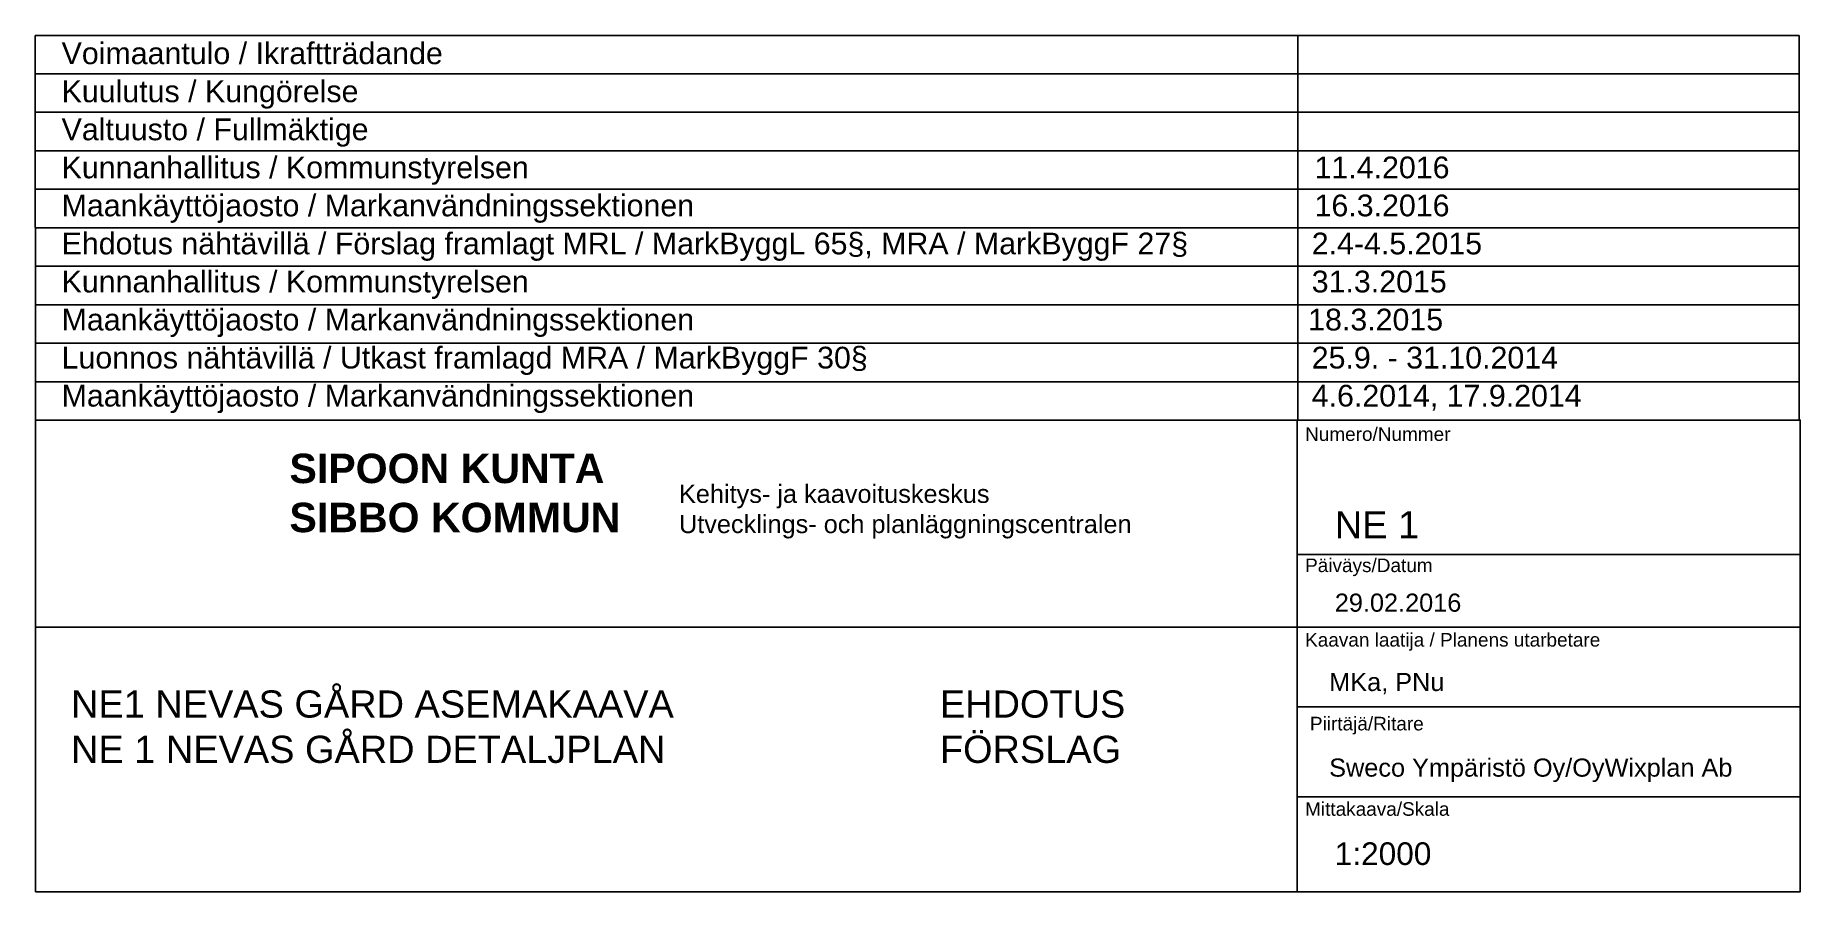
# Paper-space layout 'Merkinnät_A3' of a CAD drawing. Header units: metres. Extents: x 953 to 1245, y -433 to -291.
import ezdxf

# ---------------------------------------------------------------- set-up
doc = ezdxf.new("R2010")
doc.units = ezdxf.units.M
doc.layers.add('D-SELITYS', color=7, linetype='Continuous')
doc.layers.add('D-TEKSTI-025', color=7, linetype='Continuous')
doc.styles.add('a2000', font='arial.ttf')

psp = doc.layouts.new('Merkinnät_A3')

# ---------------------------------------------------------------- linework, layer by layer
at = {"layer": 'D-SELITYS'}
for p, q in [((952.56, -291.41), (1244.9, -291.41)), ((1161.81, -291.41), (1161.81, -355.13)), ((952.56, -297.78), (1244.9, -297.78)), ((952.56, -304.16), (1244.9, -304.16)), ((952.56, -310.53), (1244.9, -310.53)), ((952.56, -316.91), (1244.9, -316.91)), ((952.56, -323.28), (1244.9, -323.28)), ((952.56, -329.66), (1244.9, -329.66)), ((952.56, -336.03), (1244.9, -336.03)), ((952.56, -342.41), (1244.9, -342.41)), ((952.56, -348.78), (1244.9, -348.78)), ((1161.69, -433.24), (1161.69, -355.3)), ((1161.8, -377.39), (1245.15, -377.39)), ((952.78, -389.41), (1245.05, -389.41)), ((1161.78, -402.65), (1245.1, -402.65)), ((1161.61, -417.51), (1244.96, -417.51))]:
    psp.add_line(p, q, dxfattribs=at)
psp.add_lwpolyline([(952.56, -291.41), (952.57, -355.13), (1244.92, -355.13), (1244.9, -291.41)], dxfattribs=at)
psp.add_lwpolyline([(952.57, -433.24), (1245.08, -433.24), (1245.08, -355.13), (952.57, -355.13)], close=True, dxfattribs=at)

# ---------------------------------------------------------------- texts
at = {"layer": 'D-SELITYS', "linetype": 'Continuous', "insert": (956.92, -286.28), "char_height": 3.6, "width": 285.3704, "attachment_point": 1, "line_spacing_factor": 1.05, "style": 'a2000'}
psp.add_mtext('\\pt139.2;^I\\P{\\C7;Voimaantulo / Ikraftträdande\\PKuulutus / Kungörelse^I\\PValtuusto / Fullmäktige^I\\PKunnanhallitus / Kommunstyrelsen^I                                                 11.4.2016\\PMaankäyttöjaosto / Markanvändningssektionen^I                                                 16.3.2016\\P\\pt187.2,201.6;Ehdotus nähtävillä / Förslag framlagt MRL / MarkByggL 65§, MRA / MarkByggF 27§^I^I    2.4-4.5.2015                     Kunnanhallitus / Kommunstyrelsen^I^I    31.3.2015\\P\\pt139.2,205.2;Maankäyttöjaosto / Markanvändningssektionen^I^I 18.3.2015\\P\\pt139.2,163.2,172.8,187.2,201.6,259.2;Luonnos nähtävillä / Utkast framlagd MRA / MarkByggF 30§^I^I^I^I^I    25.9. - 31.10.2014^I\\P\\ptz;Maankäyttöjaosto / Markanvändningssektionen ^I^I^I^I^I^I^I    4.6.2014, 17.9.2014}', dxfattribs=at)
at = {"layer": 'D-SELITYS', "attachment_point": 1, "style": 'a2000'}
for s, insert, char_height, width in [('Numero/Nummer', (1163.01, -356.33), 2.25, 36.3), ('{\\fArial|b1|i0|c0|p34;SIPOON KUNTA\\PSIBBO KOMMUN}', (994.68, -360.7), 4.875, 110.25), ('NE 1', (1167.93, -370.22), 4.5, 28.125), ('Päiväys/Datum', (1163.01, -378.06), 2.25, 36.3), ('Kaavan laatija / Planens utarbetare', (1163.01, -390.4), 2.25, 67.9824), ('MKa, PNu', (1167, -397.01), 3, 78.0811), ('NE1 NEVAS GÅRD ASEMAKAAVA^I^I^IEHDOTUS^I\\PNE 1 NEVAS GÅRD DETALJPLAN ^I^I^IFÖRSLAG', (958.48, -399.91), 4.5, 186.7018), ('Piirtäjä/Ritare', (1163.81, -404.28), 2.25, 36.3), ('Sweco Ympäristö Oy/OyWixplan Ab', (1167, -411.19), 3, 78.0811), ('Mittakaava/Skala', (1163.01, -418.42), 2.25, 36.3), ('1:2000', (1167.92, -425.07), 3.75, 102.825)]:
    psp.add_mtext(s, dxfattribs=dict(at, insert=insert, char_height=char_height, width=width))
at = {"layer": 'D-SELITYS', "color": 0, "linetype": 'Continuous', "insert": (1059.24, -365.85), "char_height": 3, "width": 203.2491, "attachment_point": 1, "style": 'a2000'}
psp.add_mtext('Kehitys- ja kaavoituskeskus\\PUtvecklings- och planläggningscentralen', dxfattribs=at)
at = {"layer": 'D-TEKSTI-025', "insert": (1167.93, -383.87), "char_height": 3, "width": 28.125, "attachment_point": 1, "style": 'a2000'}
psp.add_mtext('{\\C0;29.02.2016}', dxfattribs=at)

doc.saveas('drawing.dxf')
